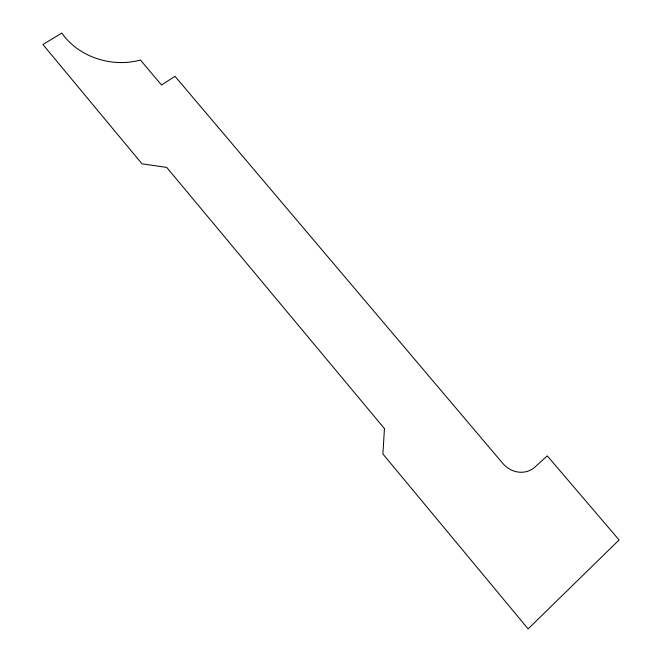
<?xml version="1.0" encoding="UTF-8"?>
<svg xmlns="http://www.w3.org/2000/svg" width="662" height="662" viewBox="0 0 662 662"><rect width="100%" height="100%" fill="white"/><g stroke="black" fill="none" stroke-linecap="round" stroke-linejoin="round"><path stroke-width="0.99" d="M384.448 428.604L382.901 453.991L528.127 628.9L619.086 539.952L547.259 455.87L535.037 467A24.312 22.045 56.7 0 1 502.715 463.326L175 76.304L161.503 85.001L140.46 60.052A65.977 56.287 10.4 0 1 61.814 33.1L42.914 44.503L141.966 163.804L166.725 167.428L384.448 428.604"/></g></svg>
